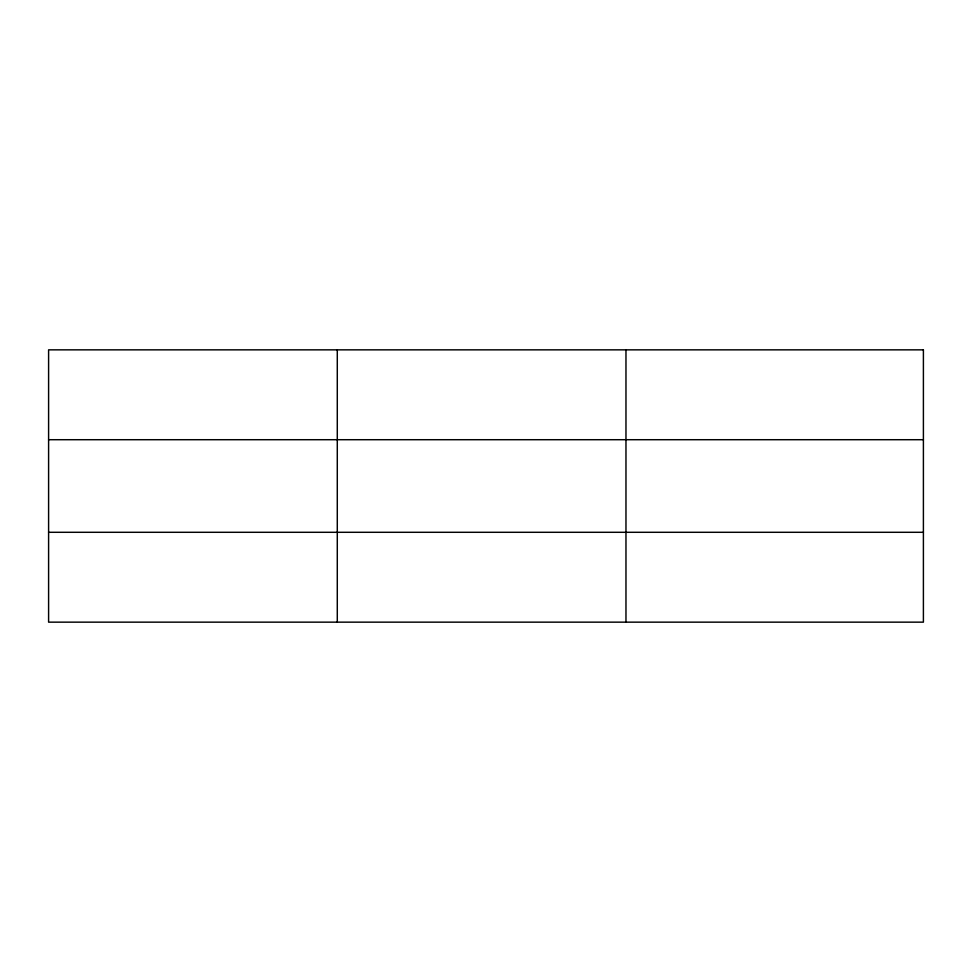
<?xml version="1.0" encoding="UTF-8"?>
<svg xmlns="http://www.w3.org/2000/svg" width="972" height="972" viewBox="0 0 972 972"><rect width="100%" height="100%" fill="white"/><g stroke="black" fill="none" stroke-linecap="round" stroke-linejoin="round"><path stroke-width="1.46" d="M337.284 349.847L337.284 622.153M625.968 349.847L625.968 622.153M48.6 439.709L923.4 439.709M48.6 532.292L923.4 532.292M923.4 349.847L923.4 622.153L48.6 622.153L48.6 349.847L923.4 349.847"/></g></svg>
